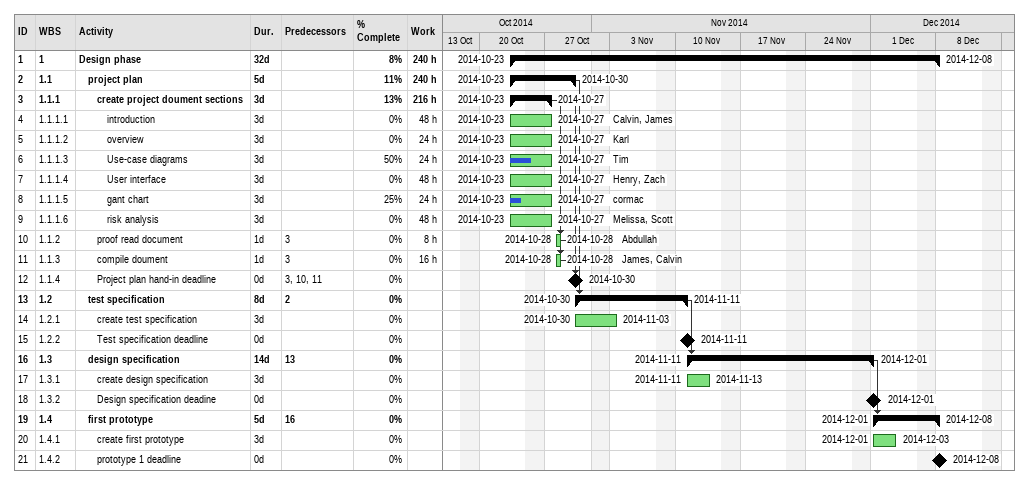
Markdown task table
| ID | WBS | Task | Duration | Start | Finish | Predecessors | Resources | % complete | Work (h) |
|---|---|---|---|---|---|---|---|---|---|
| 1 | 1 | **Design phase** | 32d | 2014-10-23 | 2014-12-08 |  |  | 8 | 240 |
| 2 | 1.1 | **project plan** | 5d | 2014-10-23 | 2014-10-30 |  |  | 11 | 240 |
| 3 | 1.1.1 | **create project doument sections** | 3d | 2014-10-23 | 2014-10-27 |  |  | 13 | 216 |
| 4 | 1.1.1.1 | introduction | 3d | 2014-10-23 | 2014-10-27 |  | Calvin, James | 0 | 48 |
| 5 | 1.1.1.2 | overview | 3d | 2014-10-23 | 2014-10-27 |  | Karl | 0 | 24 |
| 6 | 1.1.1.3 | Use-case diagrams | 3d | 2014-10-23 | 2014-10-27 |  | Tim | 50 | 24 |
| 7 | 1.1.1.4 | User interface | 3d | 2014-10-23 | 2014-10-27 |  | Henry, Zach | 0 | 48 |
| 8 | 1.1.1.5 | gant chart | 3d | 2014-10-23 | 2014-10-27 |  | cormac | 25 | 24 |
| 9 | 1.1.1.6 | risk analysis | 3d | 2014-10-23 | 2014-10-27 |  | Melissa, Scott | 0 | 48 |
| 10 | 1.1.2 | proof read document | 1d | 2014-10-28 | 2014-10-28 | 3 | Abdullah | 0 | 8 |
| 11 | 1.1.3 | compile doument | 1d | 2014-10-28 | 2014-10-28 | 3 | James, Calvin | 0 | 16 |
| 12 | 1.1.4 | Project plan hand-in deadline | 0d | 2014-10-30 | 2014-10-30 | 3, 10, 11 |  | 0 |  |
| 13 | 1.2 | **test specification** | 8d | 2014-10-30 | 2014-11-11 | 2 |  | 0 |  |
| 14 | 1.2.1 | create test specification | 3d | 2014-10-30 | 2014-11-03 |  |  | 0 |  |
| 15 | 1.2.2 | Test specification deadline | 0d | 2014-11-11 | 2014-11-11 |  |  | 0 |  |
| 16 | 1.3 | **design specification** | 14d | 2014-11-11 | 2014-12-01 | 13 |  | 0 |  |
| 17 | 1.3.1 | create design specification | 3d | 2014-11-11 | 2014-11-13 |  |  | 0 |  |
| 18 | 1.3.2 | Design specification deadine | 0d | 2014-12-01 | 2014-12-01 |  |  | 0 |  |
| 19 | 1.4 | **first prototype** | 5d | 2014-12-01 | 2014-12-08 | 16 |  | 0 |  |
| 20 | 1.4.1 | create first prototype | 3d | 2014-12-01 | 2014-12-03 |  |  | 0 |  |
| 21 | 1.4.2 | prototype 1 deadline | 0d | 2014-12-08 | 2014-12-08 |  |  | 0 |  |
